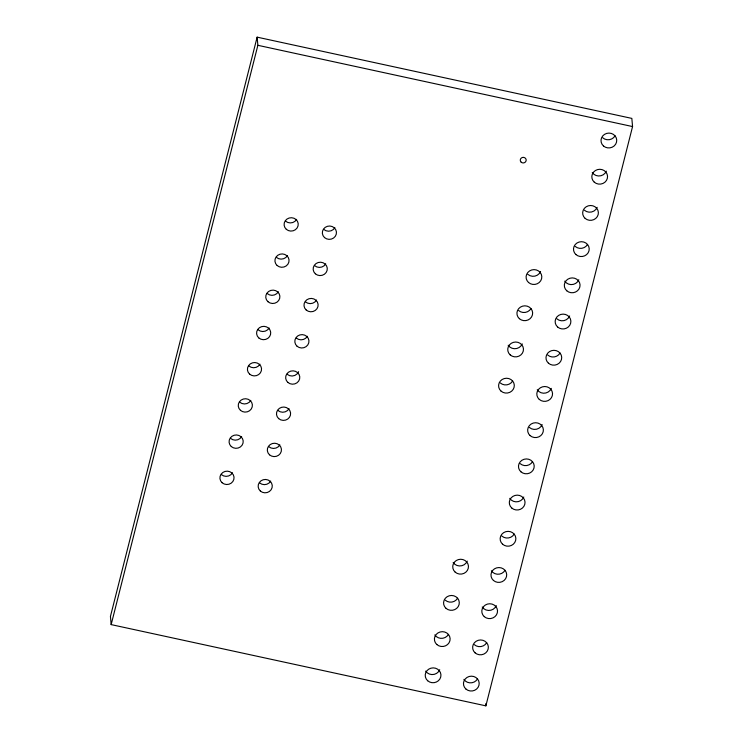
<?xml version="1.0" encoding="UTF-8"?>
<svg xmlns="http://www.w3.org/2000/svg" width="743" height="743" viewBox="0 0 743 743"><rect width="100%" height="100%" fill="white"/><g stroke="black" fill="none" stroke-linecap="round" stroke-linejoin="round"><path stroke-width="1.11" d="M257.134 37.15L110.438 616.439L111.162 624.603L485.866 705.85L632.562 126.561L631.838 118.397L257.134 37.15L257.867 45.304L111.162 624.603M257.867 45.304L632.562 126.561M485.681 703.807L485.866 705.85M334.889 227.664A7.077 6.678 -5.1 0 1 323.799 229.429M296.652 219.371A7.077 6.678 -5.1 0 1 285.563 221.135M325.722 263.867A7.077 6.678 -5.1 0 1 314.633 265.632M287.485 255.573A7.077 6.678 -5.1 0 1 276.396 257.347M316.546 300.07A7.077 6.678 -5.1 0 1 305.466 301.844M278.319 291.785A7.077 6.678 -5.1 0 1 267.229 293.55M307.379 336.282A7.077 6.678 -5.1 0 1 296.299 338.046M269.142 327.988A7.077 6.678 -5.1 0 1 258.062 329.753M298.602 371.676A7.077 6.678 -5.1 0 1 287.123 374.249M259.976 364.191A7.077 6.678 -5.1 0 1 248.896 365.965M289.046 408.687A7.077 6.678 -5.1 0 1 277.956 410.461M250.809 400.403A7.077 6.678 -5.1 0 1 239.72 402.167M279.879 444.899A7.077 6.678 -5.1 0 1 268.79 446.664M241.642 436.605A7.077 6.678 -5.1 0 1 230.553 438.37M270.703 481.102A7.077 6.678 -5.1 0 1 259.623 482.866M232.475 472.808A7.077 6.678 -5.1 0 1 221.386 474.582M551.297 388.375A7.867 7.421 -5.1 0 1 537.245 389.75M560.036 353.064A7.867 7.421 -5.1 0 1 547.712 355.033M569.64 315.961A7.867 7.421 -5.1 0 1 556.879 318.831M522.236 343.879A7.867 7.421 -5.1 0 1 508.184 345.254M578.806 279.758A7.867 7.421 -5.1 0 1 564.754 281.133M530.966 308.568A7.867 7.421 -5.1 0 1 518.642 310.537M587.537 244.447A7.867 7.421 -5.1 0 1 575.212 246.416M597.149 207.343A7.867 7.421 -5.1 0 1 584.388 210.213M540.57 271.464A7.867 7.421 -5.1 0 1 527.809 274.334M606.316 171.141A7.867 7.421 -5.1 0 1 592.264 172.515M615.046 135.839A7.867 7.421 -5.1 0 1 602.722 137.799M512.633 380.983A7.867 7.421 -5.1 0 1 500.308 382.951M477.517 678.916A7.867 7.421 -5.1 0 1 463.901 679.39M486.684 642.714A7.867 7.421 -5.1 0 1 474.359 644.683M496.287 605.61A7.867 7.421 -5.1 0 1 482.235 606.985M448.447 634.42A7.867 7.421 -5.1 0 1 434.831 634.894M505.017 570.299A7.867 7.421 -5.1 0 1 491.402 570.773M457.614 598.217A7.867 7.421 -5.1 0 1 445.289 600.186M514.193 534.096A7.867 7.421 -5.1 0 1 501.869 536.065M523.796 496.993A7.867 7.421 -5.1 0 1 509.744 498.367M467.226 561.114A7.867 7.421 -5.1 0 1 453.174 562.488M532.527 461.682A7.867 7.421 -5.1 0 1 520.202 463.651M542.13 424.578A7.867 7.421 -5.1 0 1 529.369 427.448M439.717 669.731A7.867 7.421 -5.1 0 1 425.665 671.105M521.187 162.188A2.953 2.796 -5.1 0 0 526.1 160.767A2.953 2.796 -5.1 0 0 522.385 157.47A2.953 2.796 -5.1 0 0 521.187 162.188M324.533 237.584A7.077 6.678 -5.1 0 0 336.273 234.184A7.077 6.678 -5.1 0 0 327.384 226.309A7.077 6.678 -5.1 0 0 324.533 237.584M286.296 229.299A7.077 6.678 -5.1 0 0 298.045 225.891A7.077 6.678 -5.1 0 0 289.148 218.015A7.077 6.678 -5.1 0 0 286.296 229.299M315.357 273.796A7.077 6.678 -5.1 0 0 327.106 270.387A7.077 6.678 -5.1 0 0 318.218 262.511A7.077 6.678 -5.1 0 0 315.357 273.796M277.13 265.502A7.077 6.678 -5.1 0 0 288.869 262.093A7.077 6.678 -5.1 0 0 279.981 254.217A7.077 6.678 -5.1 0 0 277.13 265.502M306.19 309.998A7.077 6.678 -5.1 0 0 317.939 306.599A7.077 6.678 -5.1 0 0 309.051 298.714A7.077 6.678 -5.1 0 0 306.19 309.998M267.954 301.704A7.077 6.678 -5.1 0 0 279.702 298.305A7.077 6.678 -5.1 0 0 270.814 290.42A7.077 6.678 -5.1 0 0 267.954 301.704M297.024 346.201A7.077 6.678 -5.1 0 0 308.772 342.802A7.077 6.678 -5.1 0 0 299.884 334.917A7.077 6.678 -5.1 0 0 297.024 346.201M258.787 337.916A7.077 6.678 -5.1 0 0 270.536 334.508A7.077 6.678 -5.1 0 0 261.647 326.632A7.077 6.678 -5.1 0 0 258.787 337.916M287.857 382.413A7.077 6.678 -5.1 0 0 299.605 379.004A7.077 6.678 -5.1 0 0 290.708 371.129A7.077 6.678 -5.1 0 0 287.857 382.413M249.62 374.119A7.077 6.678 -5.1 0 0 261.369 370.711A7.077 6.678 -5.1 0 0 252.481 362.835A7.077 6.678 -5.1 0 0 249.62 374.119M278.681 418.615A7.077 6.678 -5.1 0 0 290.429 415.207A7.077 6.678 -5.1 0 0 281.541 407.331A7.077 6.678 -5.1 0 0 278.681 418.615M240.453 410.322A7.077 6.678 -5.1 0 0 252.202 406.923A7.077 6.678 -5.1 0 0 243.305 399.037A7.077 6.678 -5.1 0 0 240.453 410.322M269.514 454.818A7.077 6.678 -5.1 0 0 281.263 451.419A7.077 6.678 -5.1 0 0 272.375 443.534A7.077 6.678 -5.1 0 0 269.514 454.818M231.277 446.534A7.077 6.678 -5.1 0 0 243.026 443.125A7.077 6.678 -5.1 0 0 234.138 435.249A7.077 6.678 -5.1 0 0 231.277 446.534M260.347 491.03A7.077 6.678 -5.1 0 0 272.096 487.622A7.077 6.678 -5.1 0 0 263.208 479.746A7.077 6.678 -5.1 0 0 260.347 491.03M222.111 482.736A7.077 6.678 -5.1 0 0 233.859 479.328A7.077 6.678 -5.1 0 0 224.971 471.452A7.077 6.678 -5.1 0 0 222.111 482.736M539.269 399.4A7.867 7.421 -5.1 0 0 552.328 395.61A7.867 7.421 -5.1 0 0 542.446 386.852A7.867 7.421 -5.1 0 0 539.269 399.4M548.436 363.188A7.867 7.421 -5.1 0 0 561.494 359.408A7.867 7.421 -5.1 0 0 551.612 350.65A7.867 7.421 -5.1 0 0 548.436 363.188M557.603 326.985A7.867 7.421 -5.1 0 0 570.661 323.205A7.867 7.421 -5.1 0 0 560.779 314.447A7.867 7.421 -5.1 0 0 557.603 326.985M510.2 354.903A7.867 7.421 -5.1 0 0 523.258 351.114A7.867 7.421 -5.1 0 0 513.376 342.356A7.867 7.421 -5.1 0 0 510.2 354.903M566.779 290.782A7.867 7.421 -5.1 0 0 579.837 286.993A7.867 7.421 -5.1 0 0 569.955 278.235A7.867 7.421 -5.1 0 0 566.779 290.782M519.376 318.691A7.867 7.421 -5.1 0 0 532.434 314.911A7.867 7.421 -5.1 0 0 522.552 306.153A7.867 7.421 -5.1 0 0 519.376 318.691M575.946 254.57A7.867 7.421 -5.1 0 0 589.004 250.79A7.867 7.421 -5.1 0 0 579.122 242.032A7.867 7.421 -5.1 0 0 575.946 254.57M585.112 218.368A7.867 7.421 -5.1 0 0 598.171 214.588A7.867 7.421 -5.1 0 0 588.289 205.83A7.867 7.421 -5.1 0 0 585.112 218.368M528.542 282.489A7.867 7.421 -5.1 0 0 541.601 278.709A7.867 7.421 -5.1 0 0 531.719 269.95A7.867 7.421 -5.1 0 0 528.542 282.489M594.279 182.165A7.867 7.421 -5.1 0 0 607.337 178.376A7.867 7.421 -5.1 0 0 597.456 169.618A7.867 7.421 -5.1 0 0 594.279 182.165M603.455 145.953A7.867 7.421 -5.1 0 0 616.514 142.173A7.867 7.421 -5.1 0 0 606.632 133.415A7.867 7.421 -5.1 0 0 603.455 145.953M501.033 391.106A7.867 7.421 -5.1 0 0 514.091 387.326A7.867 7.421 -5.1 0 0 504.209 378.568A7.867 7.421 -5.1 0 0 501.033 391.106M465.917 689.04A7.867 7.421 -5.1 0 0 478.975 685.26A7.867 7.421 -5.1 0 0 469.093 676.501A7.867 7.421 -5.1 0 0 465.917 689.04M475.083 652.837A7.867 7.421 -5.1 0 0 488.142 649.057A7.867 7.421 -5.1 0 0 478.26 640.299A7.867 7.421 -5.1 0 0 475.083 652.837M484.26 616.634A7.867 7.421 -5.1 0 0 497.318 612.845A7.867 7.421 -5.1 0 0 487.436 604.087A7.867 7.421 -5.1 0 0 484.26 616.634M436.856 644.543A7.867 7.421 -5.1 0 0 449.914 640.763A7.867 7.421 -5.1 0 0 440.032 632.005A7.867 7.421 -5.1 0 0 436.856 644.543M493.426 580.422A7.867 7.421 -5.1 0 0 506.485 576.642A7.867 7.421 -5.1 0 0 496.603 567.884A7.867 7.421 -5.1 0 0 493.426 580.422M446.023 608.341A7.867 7.421 -5.1 0 0 459.081 604.561A7.867 7.421 -5.1 0 0 449.199 595.802A7.867 7.421 -5.1 0 0 446.023 608.341M502.593 544.22A7.867 7.421 -5.1 0 0 515.651 540.44A7.867 7.421 -5.1 0 0 505.769 531.682A7.867 7.421 -5.1 0 0 502.593 544.22M511.76 508.017A7.867 7.421 -5.1 0 0 524.818 504.228A7.867 7.421 -5.1 0 0 514.936 495.47A7.867 7.421 -5.1 0 0 511.76 508.017M455.19 572.138A7.867 7.421 -5.1 0 0 468.248 568.349A7.867 7.421 -5.1 0 0 458.366 559.59A7.867 7.421 -5.1 0 0 455.19 572.138M520.927 471.805A7.867 7.421 -5.1 0 0 533.994 468.025A7.867 7.421 -5.1 0 0 524.103 459.267A7.867 7.421 -5.1 0 0 520.927 471.805M530.103 435.602A7.867 7.421 -5.1 0 0 543.161 431.822A7.867 7.421 -5.1 0 0 533.279 423.064A7.867 7.421 -5.1 0 0 530.103 435.602M427.68 680.755A7.867 7.421 -5.1 0 0 440.738 676.966A7.867 7.421 -5.1 0 0 430.856 668.208A7.867 7.421 -5.1 0 0 427.68 680.755"/></g></svg>
